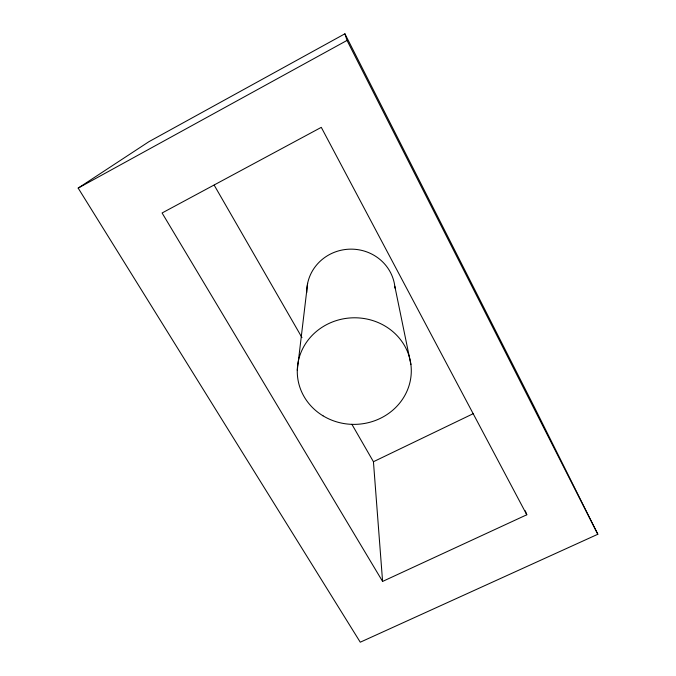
<?xml version="1.0" encoding="UTF-8"?>
<svg xmlns="http://www.w3.org/2000/svg" width="676" height="676" viewBox="0 0 676 676"><rect width="100%" height="100%" fill="white"/><g stroke="black" fill="none" stroke-linecap="round" stroke-linejoin="round"><path stroke-width="1.01" d="M297.279 370.254L307.631 283.337M78.171 188.097L148.897 141.698L344.904 33.8L534.108 406.631L597.829 534.26L360.266 642.2L78.171 188.097L347.025 40.425L344.904 33.8M525.311 510.836L526.79 514.774L382.591 581.428L373.439 461.725L473.099 413.746M382.591 581.428L162.088 212.982L321.286 127.35L526.79 514.774M214.207 185.19L301.969 337.603M351.892 424.308L373.439 461.725M347.025 40.425L597.829 534.26M394.818 286.278L410.907 364.567M306.76 292.556A44.202 42.444 -2.4 0 1 348.791 249.199A44.202 42.444 -2.4 0 1 395.012 288.12M322.984 415.799A57.021 53.294 -2.4 0 0 411.202 373.853A57.021 53.294 -2.4 0 0 328.671 323.601A57.021 53.294 -2.4 0 0 322.984 415.799"/></g></svg>
